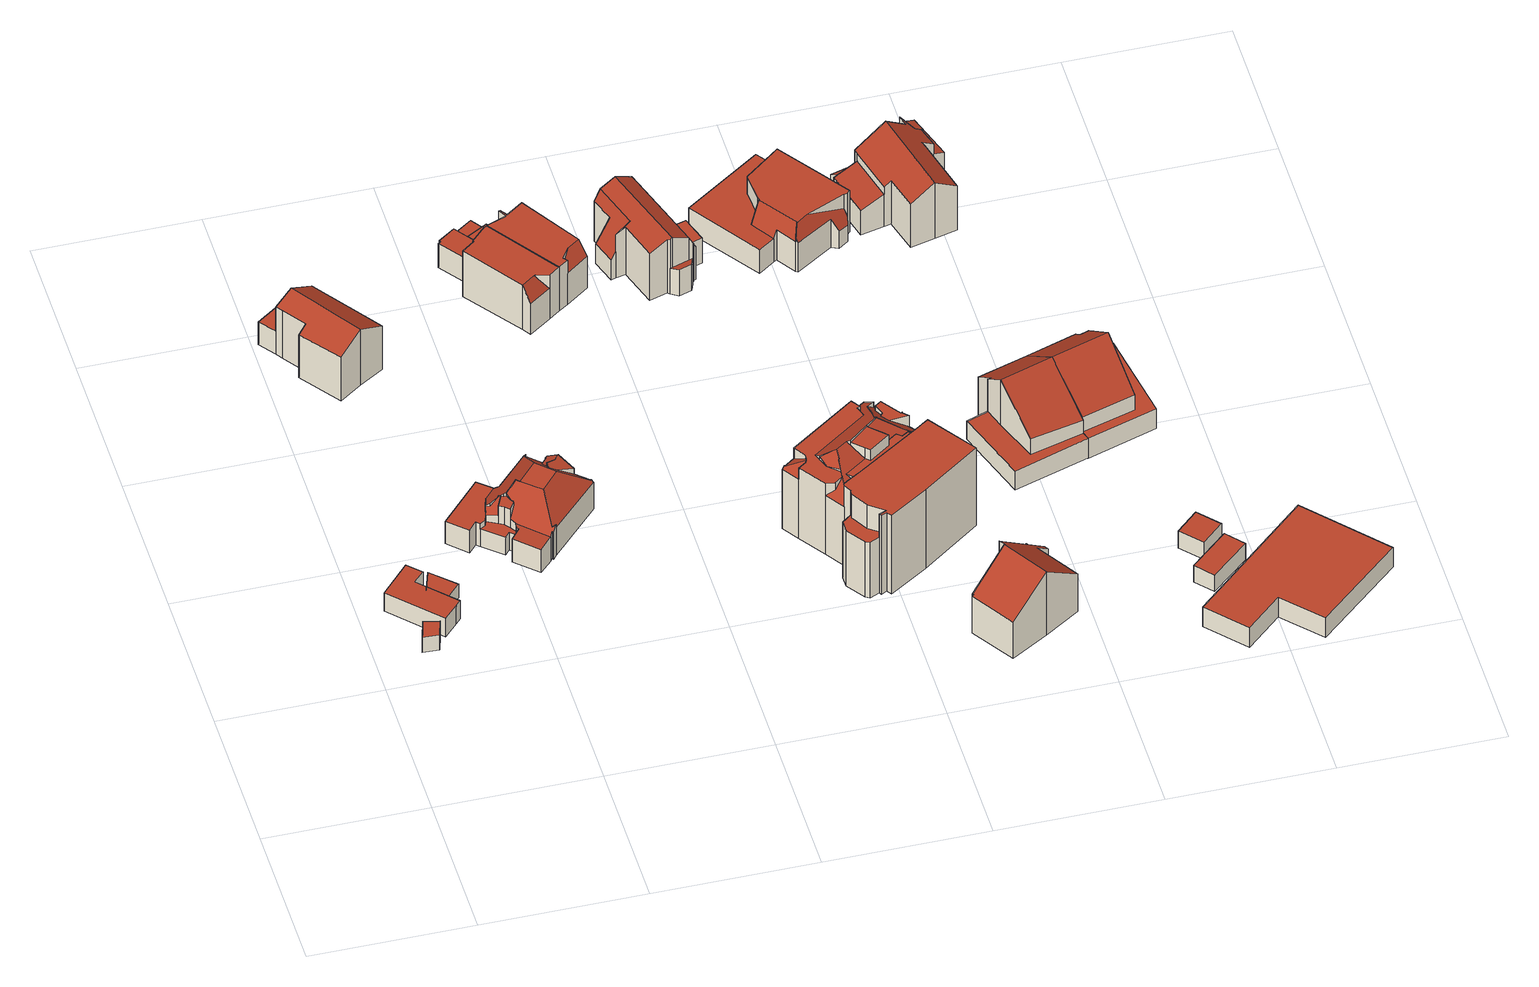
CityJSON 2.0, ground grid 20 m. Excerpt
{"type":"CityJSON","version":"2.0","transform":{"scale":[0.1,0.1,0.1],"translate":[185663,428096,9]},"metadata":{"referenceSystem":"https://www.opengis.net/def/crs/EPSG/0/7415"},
"CityObjects":{
"building1":{"type":"Building","attributes":{"oorspronkelijkbouwjaar":2020,"status":"Pand in gebruik","b3_dak_type":"horizontal","b3_h_maaiveld":10.13,"b3_h_dak_min":12.39,"b3_h_dak_50p":12.43,"b3_h_dak_max":12.49,"b3_volume_lod22":10.68,"b3_opp_grond":4.63,"b3_opp_dak_plat":4.63,"b3_opp_dak_schuin":0,"b3_opp_buitenmuur":20.09,"b3_kwaliteitsindicator":true},"children":["building1-1"]},
"building1-1":{"type":"BuildingPart","parents":["building1"],"geometry":[{"type":"Solid","lod":"2.2","boundaries":[[[[0,1,2,3]],[[4,1,0,5]],[[6,2,1,4]],[[5,0,3,7]],[[7,3,2,6]],[[7,6,4,5]]]],"semantics":{"surfaces":[{"type":"GroundSurface"},{"type":"WallSurface","on_footprint_edge":true},{"type":"RoofSurface","b3_azimut":230,"b3_h_dak_50p":12.44,"b3_h_dak_70p":12.45,"b3_h_dak_max":12.47,"b3_h_dak_min":12.42,"b3_hellingshoek":0.93}],"values":[[0,1,1,1,1,2]]}}]},
"building2":{"type":"Building","attributes":{"oorspronkelijkbouwjaar":1920,"status":"Pand in gebruik","b3_dak_type":"horizontal","b3_h_maaiveld":10.09,"b3_h_dak_min":12.81,"b3_h_dak_50p":12.9,"b3_h_dak_max":13.14,"b3_volume_lod22":88.63,"b3_opp_grond":31.19,"b3_opp_dak_plat":31.19,"b3_opp_dak_schuin":0,"b3_opp_buitenmuur":57.55,"b3_kwaliteitsindicator":true},"children":["building2-1"]},
"building2-1":{"type":"BuildingPart","parents":["building2"],"geometry":[{"type":"Solid","lod":"2.2","boundaries":[[[[8,9,10,11,12,13,14]],[[15,10,9,16]],[[17,8,14,18]],[[18,14,13,19]],[[19,13,12,20]],[[20,12,11,21]],[[21,11,10,15]],[[16,9,8,17]],[[16,17,18,19,20,21,15]]]],"semantics":{"surfaces":[{"type":"GroundSurface"},{"type":"WallSurface","on_footprint_edge":true},{"type":"RoofSurface","b3_azimut":232.86,"b3_h_dak_50p":12.94,"b3_h_dak_70p":12.94,"b3_h_dak_max":12.96,"b3_h_dak_min":12.92,"b3_hellingshoek":0.497}],"values":[[0,1,1,1,1,1,1,1,2]]}}]},
"building3":{"type":"Building","attributes":{"oorspronkelijkbouwjaar":2012,"status":"Pand in gebruik","b3_dak_type":"horizontal","b3_h_maaiveld":10.43,"b3_h_dak_min":12.46,"b3_h_dak_50p":12.54,"b3_h_dak_max":12.69,"b3_volume_lod22":22.95,"b3_opp_grond":10.78,"b3_opp_dak_plat":10.79,"b3_opp_dak_schuin":0,"b3_opp_buitenmuur":28.71,"b3_kwaliteitsindicator":true},"children":["building3-1"]},
"building3-1":{"type":"BuildingPart","parents":["building3"],"geometry":[{"type":"Solid","lod":"2.2","boundaries":[[[[22,23,24,25]],[[26,24,23,27]],[[28,25,24,26]],[[29,22,25,28]],[[27,23,22,29]],[[27,29,28,26]]]],"semantics":{"surfaces":[{"type":"GroundSurface"},{"type":"WallSurface","on_footprint_edge":true},{"type":"RoofSurface","b3_azimut":125.48,"b3_h_dak_50p":12.56,"b3_h_dak_70p":12.59,"b3_h_dak_max":12.64,"b3_h_dak_min":12.48,"b3_hellingshoek":2.38}],"values":[[0,1,1,1,1,2]]}}]},
"building4":{"type":"Building","attributes":{"oorspronkelijkbouwjaar":1961,"status":"Pand in gebruik","b3_dak_type":"slanted","b3_bouwlagen":3,"b3_h_maaiveld":10.29,"b3_h_dak_min":13.8,"b3_h_dak_50p":17.8,"b3_h_dak_max":18.91,"b3_h_nok":18.88,"b3_volume_lod22":568.07,"b3_opp_grond":82.4,"b3_opp_dak_plat":15.98,"b3_opp_dak_schuin":73.8,"b3_opp_buitenmuur":266.93,"b3_kwaliteitsindicator":true},"children":["building4-1"]},
"building4-1":{"type":"BuildingPart","parents":["building4"],"geometry":[{"type":"Solid","lod":"2.2","boundaries":[[[[30,31,32,33,34,35,36,37,38,39]],[[40,39,38,41]],[[41,38,37,42]],[[43,30,39,40]],[[44,32,31,45]],[[46,33,32,44]],[[47,42,37,36,48]],[[49,35,34,50]],[[48,36,35,49]],[[50,34,33,46]],[[51,52,42,47]],[[53,43,52,51]],[[45,31,30,43,53]],[[52,43,40,41,42]],[[51,44,45,53]],[[44,51,47,48,49,50,46]]]],"semantics":{"surfaces":[{"type":"GroundSurface"},{"type":"WallSurface","on_footprint_edge":true},{"type":"WallSurface","on_footprint_edge":false},{"type":"RoofSurface","b3_azimut":339.81,"b3_h_dak_50p":13.84,"b3_h_dak_70p":13.84,"b3_h_dak_max":18.45,"b3_h_dak_min":13.81,"b3_hellingshoek":0.631},{"type":"RoofSurface","b3_azimut":55.49,"b3_h_dak_50p":17.89,"b3_h_dak_70p":18.29,"b3_h_dak_max":19.06,"b3_h_dak_min":16.84,"b3_hellingshoek":28.24},{"type":"RoofSurface","b3_azimut":235.42,"b3_h_dak_50p":18.11,"b3_h_dak_70p":18.48,"b3_h_dak_max":19.06,"b3_h_dak_min":16.92,"b3_hellingshoek":28.98}],"values":[[0,1,1,1,1,1,1,1,1,1,2,2,1,3,4,5]]}}]},
"building5":{"type":"Building","attributes":{"oorspronkelijkbouwjaar":1920,"status":"Pand in gebruik","b3_dak_type":"slanted","b3_bouwlagen":2,"b3_h_maaiveld":10.43,"b3_h_dak_min":13.07,"b3_h_dak_50p":15.2,"b3_h_dak_max":17.38,"b3_h_nok":16.75,"b3_volume_lod22":610.24,"b3_opp_grond":125.68,"b3_opp_dak_plat":37.85,"b3_opp_dak_schuin":124.06,"b3_opp_buitenmuur":219.31,"b3_kwaliteitsindicator":true},"children":["building5-1"]},
"building5-1":{"type":"BuildingPart","parents":["building5"],"geometry":[{"type":"Solid","lod":"2.2","boundaries":[[[[54,55,56,57,58,59,60,61,62,63,64,65,66,67,68,69,70,71,72,73,74,75,76,77]],[[78,72,71,79]],[[79,71,70,80]],[[80,70,69,81,82]],[[81,69,68,83]],[[82,81,84,85]],[[86,64,63,87]],[[83,68,67,88]],[[89,65,64,86]],[[90,91,92]],[[91,57,56,93]],[[94,95,96,97]],[[98,99,100,101]],[[102,103,104,105]],[[106,93,56,55,107]],[[108,109,110]],[[111,60,59,112,113]],[[113,112,114]],[[112,59,58,115]],[[116,117,118]],[[119,120,121]],[[117,116,121]],[[122,123,66,65,89]],[[124,125,126]],[[105,104,125,124]],[[109,108,127]],[[87,63,62,128]],[[128,62,61,129]],[[129,61,60,111]],[[85,84,130,131]],[[132,131,130,133,134]],[[99,135,134,136]],[[137,73,72,78]],[[136,134,133,138,139]],[[140,141,142]],[[143,144,142]],[[135,99,98,145]],[[141,140,145]],[[139,138,146,147,148]],[[148,147,95,94]],[[93,106,149]],[[115,58,57,91,90]],[[150,151,77,76,152]],[[103,54,77,151]],[[107,55,54,103,102]],[[151,150,153]],[[154,144,143]],[[154,155,131,132]],[[155,154,156]],[[147,146,157,158]],[[88,67,66,123]],[[158,157,123,122]],[[97,96,159]],[[120,160,159]],[[101,100,160,120,119]],[[161,74,73,137]],[[162,75,74,161]],[[152,76,75,162]],[[149,106,107,110,109,127]],[[115,90,92,163,164,114,112]],[[107,102,105,124,126,108,110]],[[151,153,165,163,92,91,93,149,127,108,126,125,104,103]],[[154,132,134,135,145,140,142,144]],[[118,164,163,165]],[[123,157,146,138,133,130,84,81,83,88]],[[158,128,129,111,113,114,164,118,117,121,120,159,96,95,147]],[[160,100,99,136,139,148,94,97,159]],[[128,158,122,89,86,87]],[[161,137,78,79,80,82,85,131,155,156]],[[152,162,161,156,154,143,142,141,145,98,101,119,121,116,118,165,153,150]]]],"semantics":{"surfaces":[{"type":"GroundSurface"},{"type":"WallSurface","on_footprint_edge":true},{"type":"WallSurface","on_footprint_edge":false},{"type":"RoofSurface","b3_azimut":138.38,"b3_h_dak_50p":16.38,"b3_h_dak_70p":16.57,"b3_h_dak_max":16.96,"b3_h_dak_min":15.76,"b3_hellingshoek":30.5},{"type":"RoofSurface","b3_azimut":133.26,"b3_h_dak_50p":15.68,"b3_h_dak_70p":16.28,"b3_h_dak_max":17.59,"b3_h_dak_min":14.56,"b3_hellingshoek":42.39},{"type":"RoofSurface","b3_azimut":305.8,"b3_h_dak_50p":16.13,"b3_h_dak_70p":16.27,"b3_h_dak_max":16.96,"b3_h_dak_min":15.76,"b3_hellingshoek":31.89},{"type":"RoofSurface","b3_azimut":42.88,"b3_h_dak_50p":15.84,"b3_h_dak_70p":16.26,"b3_h_dak_max":17.34,"b3_h_dak_min":14.31,"b3_hellingshoek":41.9},{"type":"RoofSurface","b3_azimut":220.83,"b3_h_dak_50p":14.89,"b3_h_dak_70p":15.19,"b3_h_dak_max":15.81,"b3_h_dak_min":14.51,"b3_hellingshoek":41.6},{"type":"RoofSurface","b3_azimut":219.42,"b3_h_dak_50p":17.31,"b3_h_dak_70p":17.32,"b3_h_dak_max":17.59,"b3_h_dak_min":17.27,"b3_hellingshoek":1.34},{"type":"RoofSurface","b3_azimut":217.39,"b3_h_dak_50p":13.09,"b3_h_dak_70p":13.1,"b3_h_dak_max":15.86,"b3_h_dak_min":13.06,"b3_hellingshoek":1.56},{"type":"RoofSurface","b3_azimut":222.81,"b3_h_dak_50p":15.93,"b3_h_dak_70p":16.55,"b3_h_dak_max":17.56,"b3_h_dak_min":14.33,"b3_hellingshoek":41.37},{"type":"RoofSurface","b3_azimut":25.72,"b3_h_dak_50p":15.79,"b3_h_dak_70p":15.82,"b3_h_dak_max":16.07,"b3_h_dak_min":15.74,"b3_hellingshoek":3.38},{"type":"RoofSurface","b3_azimut":216.76,"b3_h_dak_50p":14.12,"b3_h_dak_70p":14.16,"b3_h_dak_max":14.45,"b3_h_dak_min":13.97,"b3_hellingshoek":6.16},{"type":"RoofSurface","b3_azimut":320.65,"b3_h_dak_50p":13.84,"b3_h_dak_70p":13.86,"b3_h_dak_max":14.39,"b3_h_dak_min":13.79,"b3_hellingshoek":1.57},{"type":"RoofSurface","b3_azimut":312.56,"b3_h_dak_50p":15.34,"b3_h_dak_70p":15.89,"b3_h_dak_max":17.33,"b3_h_dak_min":13.86,"b3_hellingshoek":42.25}],"values":[[0,1,1,1,1,2,1,1,1,2,1,2,2,2,1,2,1,2,1,2,2,2,1,2,2,2,1,1,1,2,2,2,1,2,2,2,2,2,2,2,2,1,1,1,1,2,2,2,2,2,1,2,2,2,2,1,1,1,3,4,5,6,7,8,9,10,11,12,13,14]]}}]},
"building6":{"type":"Building","attributes":{"oorspronkelijkbouwjaar":1907,"status":"Pand in gebruik","b3_dak_type":"slanted","b3_bouwlagen":2,"b3_h_maaiveld":10.43,"b3_h_dak_min":14.07,"b3_h_dak_50p":17.25,"b3_h_dak_max":17.43,"b3_volume_lod22":392.88,"b3_opp_grond":64.69,"b3_opp_dak_plat":61.17,"b3_opp_dak_schuin":6.7,"b3_opp_buitenmuur":151.02,"b3_kwaliteitsindicator":true},"children":["building6-1"]},
"building6-1":{"type":"BuildingPart","parents":["building6"],"geometry":[{"type":"Solid","lod":"2.2","boundaries":[[[[166,167,168,169,170,171,172,173,174,175,176,177,178]],[[179,169,168,180]],[[181,177,176,182]],[[183,181,184,185]],[[186,171,170,187]],[[187,170,169,179]],[[188,175,174,189]],[[182,176,175,188]],[[190,191,172,171,186]],[[180,168,167,192]],[[193,194,192,195]],[[194,193,196]],[[189,174,173,197]],[[197,173,172,191]],[[198,166,178,199]],[[199,178,177,181,183]],[[195,192,167,166,198]],[[185,184,191,190]],[[194,196,179,180,192]],[[191,184,181,182,188,189,197]],[[185,190,186,187,179,196,193,195,198,199,183]]]],"semantics":{"surfaces":[{"type":"GroundSurface"},{"type":"WallSurface","on_footprint_edge":true},{"type":"WallSurface","on_footprint_edge":false},{"type":"RoofSurface","b3_azimut":144.7,"b3_h_dak_50p":16.43,"b3_h_dak_70p":16.7,"b3_h_dak_max":17.55,"b3_h_dak_min":15.31,"b3_hellingshoek":58.18},{"type":"RoofSurface","b3_azimut":119.82,"b3_h_dak_50p":14.13,"b3_h_dak_70p":14.14,"b3_h_dak_max":17.42,"b3_h_dak_min":14.11,"b3_hellingshoek":0.522},{"type":"RoofSurface","b3_azimut":153.97,"b3_h_dak_50p":17.29,"b3_h_dak_70p":17.34,"b3_h_dak_max":17.55,"b3_h_dak_min":17.15,"b3_hellingshoek":1.47}],"values":[[0,1,1,2,1,1,1,1,1,1,2,2,1,1,1,1,1,2,3,4,5]]}}]},
"building7":{"type":"Building","attributes":{"oorspronkelijkbouwjaar":1908,"status":"Pand in gebruik","b3_dak_type":"slanted","b3_bouwlagen":2,"b3_h_maaiveld":10.42,"b3_h_dak_min":13.28,"b3_h_dak_50p":17.28,"b3_h_dak_max":17.44,"b3_volume_lod22":403.65,"b3_opp_grond":66.75,"b3_opp_dak_plat":62.89,"b3_opp_dak_schuin":7.19,"b3_opp_buitenmuur":159.27,"b3_kwaliteitsindicator":true},"children":["building7-1"]},
"building7-1":{"type":"BuildingPart","parents":["building7"],"geometry":[{"type":"Solid","lod":"2.2","boundaries":[[[[200,166,201,202,176,203,204,205,206,207,208,209]],[[210,207,206,211]],[[211,206,205,212,213]],[[214,215,202,201,216]],[[217,176,202,215]],[[218,219,215,214]],[[219,204,203,220]],[[221,209,208,222]],[[220,203,176,217]],[[222,208,207,210]],[[223,216,201,166,198]],[[212,205,204,219,218]],[[224,225,226]],[[227,228,225,224]],[[228,200,209,221]],[[198,166,200,228,227]],[[229,230,216,223]],[[231,232,230,229]],[[213,212,232,231]],[[220,217,215,219]],[[228,221,222,226,225]],[[232,212,218,214,216,230]],[[213,231,229,223,198,227,224,226,222,210,211]]]],"semantics":{"surfaces":[{"type":"GroundSurface"},{"type":"WallSurface","on_footprint_edge":true},{"type":"WallSurface","on_footprint_edge":false},{"type":"RoofSurface","b3_azimut":84.84,"b3_h_dak_50p":13.3,"b3_h_dak_70p":13.31,"b3_h_dak_max":14.09,"b3_h_dak_min":13.28,"b3_hellingshoek":0.755},{"type":"RoofSurface","b3_azimut":145.58,"b3_h_dak_50p":16.49,"b3_h_dak_70p":16.73,"b3_h_dak_max":17.62,"b3_h_dak_min":15.35,"b3_hellingshoek":58.43},{"type":"RoofSurface","b3_azimut":295.31,"b3_h_dak_50p":14.11,"b3_h_dak_70p":14.11,"b3_h_dak_max":17.44,"b3_h_dak_min":14.08,"b3_hellingshoek":0.842},{"type":"RoofSurface","b3_azimut":159.36,"b3_h_dak_50p":17.31,"b3_h_dak_70p":17.36,"b3_h_dak_max":17.62,"b3_h_dak_min":17.18,"b3_hellingshoek":1.35}],"values":[[0,1,1,1,1,2,1,1,1,1,1,1,2,2,1,1,2,2,2,3,4,5,6]]}}]},
"building8":{"type":"Building","attributes":{"oorspronkelijkbouwjaar":2004,"status":"Pand in gebruik","b3_dak_type":"slanted","b3_bouwlagen":3,"b3_h_maaiveld":10.64,"b3_h_dak_min":19.66,"b3_h_dak_50p":22.65,"b3_h_dak_max":23.12,"b3_h_nok":23.02,"b3_volume_lod22":2841.52,"b3_opp_grond":249.65,"b3_opp_dak_plat":180.75,"b3_opp_dak_schuin":81.02,"b3_opp_buitenmuur":786.98,"b3_kwaliteitsindicator":true},"children":["building8-1"]},
"building8-1":{"type":"BuildingPart","parents":["building8"],"geometry":[{"type":"Solid","lod":"2.2","boundaries":[[[[233,234,235,236,237,238,239,240,241,242,243,244,245,246,247,248,249,250,251,252,253,254,255,256,257,258,259,260,261]],[[262,245,244,263]],[[264,265,255,254,266]],[[267,234,233,268]],[[269,246,245,262]],[[270,271,253,252,272,273]],[[274,247,246,269]],[[275,276,263,277]],[[278,241,240,279]],[[280,243,242,281]],[[277,263,244,243,280]],[[282,283,284]],[[285,286,259,258,287]],[[288,237,236,289]],[[290,238,237,288]],[[287,258,257,291]],[[289,236,235,292]],[[293,294,295,296]],[[297,249,248,298]],[[298,248,247,274]],[[266,254,253,271]],[[299,300,291,301]],[[302,256,255,265]],[[301,291,257,256,302,303]],[[294,293,304]],[[286,285,304]],[[305,306,307,308]],[[309,250,249,297,310]],[[310,297,311,312]],[[281,242,241,278]],[[273,272,313,314]],[[315,316,317,318]],[[272,252,251,317]],[[314,313,319]],[[320,321,322,323]],[[323,322,324,325]],[[326,327,328]],[[329,330,331,332]],[[333,334,321,320]],[[268,233,261,335]],[[335,261,260,336,337]],[[338,339,340,341]],[[339,342,334,333]],[[343,344,324]],[[279,240,239,345]],[[346,347,343]],[[332,331,347,346]],[[283,282,348,349]],[[350,351,348]],[[349,348,351,319]],[[352,353,354]],[[308,307,355]],[[318,317,251,250,309]],[[356,357,316,315]],[[358,354,353,357,356]],[[359,360,361,330,329,362]],[[363,364,361,360]],[[345,239,238,290,365]],[[365,290,360,359]],[[366,367,271,270]],[[368,369,370,371]],[[342,339,338,372]],[[325,324,344,373,340]],[[374,375,376]],[[375,374,300,299]],[[292,377,378]],[[337,336,306,305]],[[336,260,259,286]],[[377,292,235,234,267]],[[265,264,379]],[[312,311,380,381]],[[381,380,276,275]],[[371,370,367,366]],[[382,383,384]],[[383,385,350]],[[303,302,369,368]],[[385,383,382,386]],[[296,295,387]],[[341,340,373,326,388]],[[388,326,327,326]],[[327,326,389]],[[364,363,389]],[[362,329,354,358]],[[316,357,319,313,272,317]],[[362,358,356,315,318,309,310,312,381,275,277,280,281,278,279,345,365,359]],[[325,340,339,333,320,323]],[[367,370,379,264,266,271]],[[377,267,268,335,337,305,308,355,378]],[[276,380,311,297,298,274,269,262,263]],[[369,302,265,379,370]],[[390,384,383,350,348,282,284]],[[385,386,376,375,299,301,303,368,371,366,270,273,314,319,351,350]],[[390,284,283,349,319,357,353,352,391,334,342,372]],[[389,363,360,290,288,289,292,378,355,307,306,336,286,304,293,296,387,328,327]],[[388,326,328,387,295,294,304,285,287,291,300,374,376,386,382,384,390,372,338,341]],[[364,389,326,373,344,343,347,331,330,361]],[[354,329,332,346,343,324,322,321,334,391,352]]]],"semantics":{"surfaces":[{"type":"GroundSurface"},{"type":"WallSurface","on_footprint_edge":true},{"type":"WallSurface","on_footprint_edge":false},{"type":"RoofSurface","b3_azimut":234.67,"b3_h_dak_50p":20.32,"b3_h_dak_70p":20.69,"b3_h_dak_max":22.86,"b3_h_dak_min":19.57,"b3_hellingshoek":42.42},{"type":"RoofSurface","b3_azimut":124.62,"b3_h_dak_50p":22.75,"b3_h_dak_70p":22.78,"b3_h_dak_max":22.86,"b3_h_dak_min":22.64,"b3_hellingshoek":1.06},{"type":"RoofSurface","b3_azimut":69.64,"b3_h_dak_50p":23.1,"b3_h_dak_70p":23.11,"b3_h_dak_max":23.22,"b3_h_dak_min":23.08,"b3_hellingshoek":0.56},{"type":"RoofSurface","b3_azimut":234.67,"b3_h_dak_50p":20.24,"b3_h_dak_70p":20.51,"b3_h_dak_max":21.5,"b3_h_dak_min":19.71,"b3_hellingshoek":42.42},{"type":"RoofSurface","b3_azimut":133.97,"b3_h_dak_50p":21.49,"b3_h_dak_70p":21.49,"b3_h_dak_max":21.5,"b3_h_dak_min":21.49,"b3_hellingshoek":0.117},{"type":"RoofSurface","b3_azimut":277.46,"b3_h_dak_50p":19.14,"b3_h_dak_70p":19.17,"b3_h_dak_max":22.84,"b3_h_dak_min":19.08,"b3_hellingshoek":1.78},{"type":"RoofSurface","b3_azimut":324.03,"b3_h_dak_50p":20.45,"b3_h_dak_70p":20.89,"b3_h_dak_max":21.51,"b3_h_dak_min":19.75,"b3_hellingshoek":32.39},{"type":"RoofSurface","b3_azimut":234.64,"b3_h_dak_50p":22.26,"b3_h_dak_70p":22.4,"b3_h_dak_max":22.85,"b3_h_dak_min":21.66,"b3_hellingshoek":40.48},{"type":"RoofSurface","b3_azimut":133.72,"b3_h_dak_50p":21.5,"b3_h_dak_70p":21.5,"b3_h_dak_max":21.76,"b3_h_dak_min":21.49,"b3_hellingshoek":0.117},{"type":"RoofSurface","b3_azimut":144.92,"b3_h_dak_50p":22.11,"b3_h_dak_70p":22.57,"b3_h_dak_max":23.21,"b3_h_dak_min":20.54,"b3_hellingshoek":33.07},{"type":"RoofSurface","b3_azimut":54.56,"b3_h_dak_50p":21,"b3_h_dak_70p":21.49,"b3_h_dak_max":22.77,"b3_h_dak_min":19.32,"b3_hellingshoek":39.44},{"type":"RoofSurface","b3_azimut":325.2,"b3_h_dak_50p":21.87,"b3_h_dak_70p":22.33,"b3_h_dak_max":23.22,"b3_h_dak_min":19.66,"b3_hellingshoek":33.28},{"type":"RoofSurface","b3_azimut":144.92,"b3_h_dak_50p":21.95,"b3_h_dak_70p":22.48,"b3_h_dak_max":23.12,"b3_h_dak_min":20.37,"b3_hellingshoek":33.07},{"type":"RoofSurface","b3_azimut":133.71,"b3_h_dak_50p":21.49,"b3_h_dak_70p":21.49,"b3_h_dak_max":23.11,"b3_h_dak_min":21.48,"b3_hellingshoek":0.117}],"values":[[0,1,1,1,1,1,1,2,1,1,1,2,1,1,1,1,1,2,1,1,1,2,1,1,2,2,2,1,2,1,2,2,1,2,2,2,2,2,2,1,1,2,2,2,1,2,2,2,2,2,2,2,1,2,2,2,2,1,2,2,2,2,2,2,2,2,2,1,1,2,2,2,2,2,2,2,2,2,2,2,2,2,2,3,4,5,6,7,8,9,10,11,12,13,14,15,16]]}}]},
"building9":{"type":"Building","attributes":{"oorspronkelijkbouwjaar":1908,"status":"Pand in gebruik","b3_dak_type":"slanted","b3_bouwlagen":2,"b3_h_maaiveld":10.6,"b3_h_dak_min":14.36,"b3_h_dak_50p":18.16,"b3_h_dak_max":19.08,"b3_h_nok":19.07,"b3_volume_lod22":612.32,"b3_opp_grond":88.28,"b3_opp_dak_plat":5.27,"b3_opp_dak_schuin":123.12,"b3_opp_buitenmuur":260,"b3_kwaliteitsindicator":true},"children":["building9-1"]},
"building9-1":{"type":"BuildingPart","parents":["building9"],"geometry":[{"type":"Solid","lod":"2.2","boundaries":[[[[392,393,394,395,396,397,398,399,400,401,402,403,404,405,406,407,408,409,410,411,412,413,414,415,416,417]],[[418,409,408,419]],[[419,408,407,420]],[[421,401,400,422]],[[423,402,401,421]],[[424,411,410,425]],[[426,404,403,427]],[[427,403,402,423]],[[428,406,405,429]],[[430,422,400,399,431]],[[431,399,398,432]],[[432,398,397,433]],[[420,407,406,428]],[[434,396,395,435]],[[433,397,396,434,436]],[[436,434,437,438]],[[435,395,394,439]],[[438,437,440,441]],[[442,416,415,443]],[[444,417,416,442]],[[425,410,409,418]],[[445,412,411,424]],[[429,405,404,426]],[[439,394,393,446]],[[441,440,446,447]],[[448,413,412,445]],[[449,448,450]],[[451,414,413,448,449]],[[443,415,414,451]],[[452,392,417,444]],[[447,446,393,392,452]],[[422,430,453]],[[441,420,428,438]],[[453,430,431,432,433,436,438,428,429]],[[446,440,437,434,435,439]],[[450,448,445,424,425]],[[447,452,444,442,443,451,449,450,425,418,419,420,441]],[[422,453,429,426,427,423,421]]]],"semantics":{"surfaces":[{"type":"GroundSurface"},{"type":"WallSurface","on_footprint_edge":true},{"type":"WallSurface","on_footprint_edge":false},{"type":"RoofSurface","b3_azimut":72.68,"b3_h_dak_50p":18.47,"b3_h_dak_70p":18.74,"b3_h_dak_max":19.21,"b3_h_dak_min":17.79,"b3_hellingshoek":26.9},{"type":"RoofSurface","b3_azimut":252.15,"b3_h_dak_50p":18.59,"b3_h_dak_70p":18.83,"b3_h_dak_max":19.21,"b3_h_dak_min":17.57,"b3_hellingshoek":25.15},{"type":"RoofSurface","b3_azimut":347.16,"b3_h_dak_50p":14.53,"b3_h_dak_70p":14.54,"b3_h_dak_max":18.65,"b3_h_dak_min":14.5,"b3_hellingshoek":3.3},{"type":"RoofSurface","b3_azimut":81.29,"b3_h_dak_50p":14.37,"b3_h_dak_70p":14.37,"b3_h_dak_max":15.01,"b3_h_dak_min":14.37,"b3_hellingshoek":0.115},{"type":"RoofSurface","b3_azimut":72.4,"b3_h_dak_50p":16.43,"b3_h_dak_70p":17.13,"b3_h_dak_max":18.22,"b3_h_dak_min":14.2,"b3_hellingshoek":61.97},{"type":"RoofSurface","b3_azimut":252.48,"b3_h_dak_50p":16.95,"b3_h_dak_70p":17.57,"b3_h_dak_max":18.64,"b3_h_dak_min":13.58,"b3_hellingshoek":59.27}],"values":[[0,1,1,1,1,1,1,1,1,1,1,1,1,1,1,2,1,2,1,1,1,1,1,1,2,1,2,1,1,1,1,2,3,4,5,6,7,8]]}}]},
"building10":{"type":"Building","attributes":{"oorspronkelijkbouwjaar":2004,"status":"Pand in gebruik","b3_dak_type":"slanted","b3_bouwlagen":3,"b3_h_maaiveld":10.58,"b3_h_dak_min":13.47,"b3_h_dak_50p":17.93,"b3_h_dak_max":20.3,"b3_h_nok":20.34,"b3_volume_lod22":624.09,"b3_opp_grond":91.84,"b3_opp_dak_plat":19.47,"b3_opp_dak_schuin":91.8,"b3_opp_buitenmuur":202.53,"b3_kwaliteitsindicator":true},"children":["building10-1"]},
"building10-1":{"type":"BuildingPart","parents":["building10"],"geometry":[{"type":"Solid","lod":"2.2","boundaries":[[[[454,455,456,457,458,459,460,461,462,463,464,465,466,467,468]],[[469,464,463,470]],[[471,468,467,472]],[[473,457,456,474]],[[475,461,460,476]],[[477,462,461,475]],[[478,459,458,479]],[[479,458,457,473]],[[472,467,466,480]],[[480,466,465,481]],[[482,454,468,471]],[[470,463,462,477]],[[476,460,459,478,483]],[[483,478,484,485]],[[481,465,464,469]],[[474,456,455,486]],[[487,486,455,454,482]],[[485,484,486,487]],[[481,469,470,477,472,480]],[[486,484,478,479,473,474]],[[485,487,482,471,472,477,475,476,483]]]],"semantics":{"surfaces":[{"type":"GroundSurface"},{"type":"WallSurface","on_footprint_edge":true},{"type":"WallSurface","on_footprint_edge":false},{"type":"RoofSurface","b3_azimut":237.93,"b3_h_dak_50p":18.42,"b3_h_dak_70p":19.26,"b3_h_dak_max":20.57,"b3_h_dak_min":16.18,"b3_hellingshoek":36.96},{"type":"RoofSurface","b3_azimut":177.1,"b3_h_dak_50p":13.5,"b3_h_dak_70p":13.5,"b3_h_dak_max":19.68,"b3_h_dak_min":13.49,"b3_hellingshoek":0.329},{"type":"RoofSurface","b3_azimut":58.2,"b3_h_dak_50p":18.21,"b3_h_dak_70p":19.08,"b3_h_dak_max":20.57,"b3_h_dak_min":14.88,"b3_hellingshoek":36.84}],"values":[[0,1,1,1,1,1,1,1,1,1,1,1,1,2,1,1,1,2,3,4,5]]}}]},
"building11":{"type":"Building","attributes":{"oorspronkelijkbouwjaar":1924,"status":"Pand in gebruik","b3_dak_type":"slanted","b3_bouwlagen":2,"b3_h_maaiveld":10.69,"b3_h_dak_min":14.3,"b3_h_dak_50p":16.88,"b3_h_dak_max":17.3,"b3_volume_lod22":777.84,"b3_opp_grond":152.27,"b3_opp_dak_plat":137.34,"b3_opp_dak_schuin":32.22,"b3_opp_buitenmuur":262.26,"b3_kwaliteitsindicator":true},"children":["building11-1"]},
"building11-1":{"type":"BuildingPart","parents":["building11"],"geometry":[{"type":"Solid","lod":"2.2","boundaries":[[[[488,489,490,491,492,493,494,495,496,497,498,499,500,501,502]],[[503,493,492,504]],[[505,506,494,493,503]],[[507,489,488,508]],[[509,490,489,507]],[[508,510,511]],[[512,513,514,515]],[[516,491,490,509]],[[517,499,498,518]],[[510,508,488,502,519]],[[519,502,501,520]],[[521,522,523,524]],[[522,500,499,517]],[[515,514,525]],[[518,498,497,526]],[[504,492,491,516]],[[527,528,513,512]],[[526,497,496,529]],[[520,501,500,522,521]],[[530,531,532]],[[531,530,506,505]],[[529,496,495,533]],[[524,523,528,527]],[[533,495,494,506]],[[524,527,512,515,532,511,510,519,520,521]],[[531,505,503,504,516,509,507,508,511,532]],[[528,523,522,517,518,526,529,525,514,513]],[[533,506,530,532,515,525,529]]]],"semantics":{"surfaces":[{"type":"GroundSurface"},{"type":"WallSurface","on_footprint_edge":true},{"type":"WallSurface","on_footprint_edge":false},{"type":"RoofSurface","b3_azimut":6.42,"b3_h_dak_50p":17.08,"b3_h_dak_70p":17.09,"b3_h_dak_max":17.73,"b3_h_dak_min":17.05,"b3_hellingshoek":0.283},{"type":"RoofSurface","b3_azimut":145.32,"b3_h_dak_50p":15.98,"b3_h_dak_70p":16.54,"b3_h_dak_max":17.67,"b3_h_dak_min":13.67,"b3_hellingshoek":63.19},{"type":"RoofSurface","b3_azimut":129.84,"b3_h_dak_50p":14.42,"b3_h_dak_70p":14.43,"b3_h_dak_max":17.47,"b3_h_dak_min":14.33,"b3_hellingshoek":0.707},{"type":"RoofSurface","b3_azimut":234.76,"b3_h_dak_50p":16.29,"b3_h_dak_70p":16.93,"b3_h_dak_max":17.73,"b3_h_dak_min":14.44,"b3_hellingshoek":61.94}],"values":[[0,1,1,1,1,2,2,1,1,1,1,2,1,2,1,1,2,1,1,2,2,1,2,1,3,4,5,6]]}}]},
"building12":{"type":"Building","attributes":{"oorspronkelijkbouwjaar":2004,"status":"Pand in gebruik","b3_dak_type":"slanted","b3_bouwlagen":3,"b3_h_maaiveld":10.79,"b3_h_dak_min":13.63,"b3_h_dak_50p":17.55,"b3_h_dak_max":20.54,"b3_h_nok":20.56,"b3_volume_lod22":702.92,"b3_opp_grond":115.2,"b3_opp_dak_plat":53.45,"b3_opp_dak_schuin":98.33,"b3_opp_buitenmuur":183.34,"b3_kwaliteitsindicator":true},"children":["building12-1"]},
"building12-1":{"type":"BuildingPart","parents":["building12"],"geometry":[{"type":"Solid","lod":"2.2","boundaries":[[[[534,535,536,537,538,539,540,541,542]],[[543,544,545,546]],[[547,535,534,548]],[[548,534,542,549]],[[550,540,539,551]],[[549,542,541,552,553]],[[554,538,537,555]],[[546,545,555,556]],[[551,539,538,554]],[[552,541,540,550]],[[556,555,537,536,557]],[[557,536,535,547]],[[553,552,544,543]],[[556,557,543,546]],[[553,543,557,547,548,549]],[[544,552,550,551,554,555,545]]]],"semantics":{"surfaces":[{"type":"GroundSurface"},{"type":"WallSurface","on_footprint_edge":false},{"type":"WallSurface","on_footprint_edge":true},{"type":"RoofSurface","b3_azimut":160.99,"b3_h_dak_50p":18.33,"b3_h_dak_70p":19.28,"b3_h_dak_max":20.76,"b3_h_dak_min":15.84,"b3_hellingshoek":37.62},{"type":"RoofSurface","b3_azimut":342.41,"b3_h_dak_50p":18.51,"b3_h_dak_70p":19.26,"b3_h_dak_max":20.76,"b3_h_dak_min":16.34,"b3_hellingshoek":37.13},{"type":"RoofSurface","b3_azimut":307.81,"b3_h_dak_50p":13.69,"b3_h_dak_70p":13.71,"b3_h_dak_max":20.25,"b3_h_dak_min":13.64,"b3_hellingshoek":0.482}],"values":[[0,1,2,2,2,2,2,1,2,2,2,2,1,3,4,5]]}}]},
"building13":{"type":"Building","attributes":{"oorspronkelijkbouwjaar":2024,"status":"Pand in gebruik","b3_dak_type":"slanted","b3_h_maaiveld":10.66,"b3_h_dak_min":13.2,"b3_h_dak_50p":13.25,"b3_h_dak_max":13.34,"b3_volume_lod22":46.35,"b3_opp_grond":17.9,"b3_opp_dak_plat":17.9,"b3_opp_dak_schuin":0,"b3_opp_buitenmuur":47.44,"b3_kwaliteitsindicator":true},"children":["building13-1"]},
"building13-1":{"type":"BuildingPart","parents":["building13"],"geometry":[{"type":"Solid","lod":"2.2","boundaries":[[[[558,559,560,561]],[[562,559,558,563]],[[564,560,559,562]],[[563,558,561,565]],[[565,561,560,564]],[[565,564,562,563]]]],"semantics":{"surfaces":[{"type":"GroundSurface"},{"type":"WallSurface","on_footprint_edge":true},{"type":"RoofSurface","b3_azimut":147.25,"b3_h_dak_50p":13.25,"b3_h_dak_70p":13.26,"b3_h_dak_max":13.27,"b3_h_dak_min":13.24,"b3_hellingshoek":0.33}],"values":[[0,1,1,1,1,2]]}}]},
"building14":{"type":"Building","attributes":{"oorspronkelijkbouwjaar":2007,"status":"Pand in gebruik","b3_dak_type":"slanted","b3_h_maaiveld":10.68,"b3_h_dak_min":13.24,"b3_h_dak_50p":13.3,"b3_h_dak_max":13.46,"b3_volume_lod22":33.76,"b3_opp_grond":12.89,"b3_opp_dak_plat":12.89,"b3_opp_dak_schuin":0,"b3_opp_buitenmuur":37.63,"b3_kwaliteitsindicator":true},"children":["building14-1"]},
"building14-1":{"type":"BuildingPart","parents":["building14"],"geometry":[{"type":"Solid","lod":"2.2","boundaries":[[[[566,567,568,569]],[[570,567,566,571]],[[571,566,569,572]],[[573,568,567,570]],[[572,569,568,573]],[[572,573,570,571]]]],"semantics":{"surfaces":[{"type":"GroundSurface"},{"type":"WallSurface","on_footprint_edge":true},{"type":"RoofSurface","b3_azimut":287.95,"b3_h_dak_50p":13.3,"b3_h_dak_70p":13.31,"b3_h_dak_max":13.34,"b3_h_dak_min":13.27,"b3_hellingshoek":0.788}],"values":[[0,1,1,1,1,2]]}}]},
"building15":{"type":"Building","attributes":{"oorspronkelijkbouwjaar":1956,"status":"Pand in gebruik","b3_dak_type":"slanted","b3_bouwlagen":3,"b3_h_maaiveld":9.88,"b3_h_dak_min":13.59,"b3_h_dak_50p":16.98,"b3_h_dak_max":18.45,"b3_h_nok":18.47,"b3_volume_lod22":748.47,"b3_opp_grond":118.63,"b3_opp_dak_plat":3.94,"b3_opp_dak_schuin":131.28,"b3_opp_buitenmuur":321.53,"b3_kwaliteitsindicator":true},"children":["building15-1"]},
"building15-1":{"type":"BuildingPart","parents":["building15"],"geometry":[{"type":"Solid","lod":"2.2","boundaries":[[[[574,575,576,577,578,579,580,581,582,583,584,585,586,587,588,589,590,591,592,593,594,595]],[[596,592,591,597]],[[598,589,588,599]],[[599,588,587,600]],[[600,587,586,601]],[[602,583,582,603]],[[603,582,581,604]],[[605,606,607,608]],[[608,607,584,583,602]],[[609,610,593,592,611]],[[612,613,610,609]],[[614,579,578,615]],[[616,580,579,614]],[[604,581,580,616]],[[617,577,576,618]],[[619,617,620,621]],[[621,620,613,612]],[[611,592,596]],[[622,623,624,625]],[[606,626,600]],[[627,628,626,606,605]],[[601,586,585,629]],[[597,591,590,628,627]],[[628,590,589,598]],[[629,585,584,607]],[[615,578,577,617,619]],[[630,595,594,631]],[[632,631,594,593,610]],[[633,574,595,630]],[[625,624,631,632]],[[618,576,575,623,622]],[[623,575,574,633]],[[628,598,599,600,626]],[[629,607,606,600,601]],[[604,597,627,605,608,602,603]],[[625,632,610,613,620]],[[618,622,625,620,617]],[[623,633,630,631,624]],[[597,604,616,614,615,619,621,612,609,611,596]]]],"semantics":{"surfaces":[{"type":"GroundSurface"},{"type":"WallSurface","on_footprint_edge":true},{"type":"WallSurface","on_footprint_edge":false},{"type":"RoofSurface","b3_azimut":338.42,"b3_h_dak_50p":13.68,"b3_h_dak_70p":13.73,"b3_h_dak_max":16.07,"b3_h_dak_min":13.59,"b3_hellingshoek":14.51},{"type":"RoofSurface","b3_azimut":255.83,"b3_h_dak_50p":14.29,"b3_h_dak_70p":14.52,"b3_h_dak_max":16.09,"b3_h_dak_min":13.6,"b3_hellingshoek":20.63},{"type":"RoofSurface","b3_azimut":256.38,"b3_h_dak_50p":17.36,"b3_h_dak_70p":17.85,"b3_h_dak_max":18.65,"b3_h_dak_min":15.84,"b3_hellingshoek":31.95},{"type":"RoofSurface","b3_azimut":251.58,"b3_h_dak_50p":13.94,"b3_h_dak_70p":14.13,"b3_h_dak_max":16.77,"b3_h_dak_min":13.4,"b3_hellingshoek":22.96},{"type":"RoofSurface","b3_azimut":73,"b3_h_dak_50p":13.81,"b3_h_dak_70p":13.94,"b3_h_dak_max":15.85,"b3_h_dak_min":13.47,"b3_hellingshoek":19.6},{"type":"RoofSurface","b3_azimut":10.58,"b3_h_dak_50p":12.28,"b3_h_dak_70p":12.29,"b3_h_dak_max":13.98,"b3_h_dak_min":12.24,"b3_hellingshoek":2.39},{"type":"RoofSurface","b3_azimut":76.2,"b3_h_dak_50p":17.42,"b3_h_dak_70p":17.88,"b3_h_dak_max":18.65,"b3_h_dak_min":15.62,"b3_hellingshoek":32.1}],"values":[[0,1,1,1,1,1,1,2,1,1,2,1,1,1,1,2,2,1,2,2,2,1,1,1,1,1,1,1,1,2,1,1,3,4,5,6,7,8,9]]}}]},
"building16":{"type":"Building","attributes":{"oorspronkelijkbouwjaar":2004,"status":"Pand in gebruik","b3_dak_type":"slanted","b3_bouwlagen":3,"b3_h_maaiveld":10.68,"b3_h_dak_min":13.65,"b3_h_dak_50p":17.41,"b3_h_dak_max":20.52,"b3_h_nok":20.6,"b3_volume_lod22":767.65,"b3_opp_grond":123.57,"b3_opp_dak_plat":60.56,"b3_opp_dak_schuin":101.64,"b3_opp_buitenmuur":193.49,"b3_kwaliteitsindicator":true},"children":["building16-1"]},
"building16-1":{"type":"BuildingPart","parents":["building16"],"geometry":[{"type":"Solid","lod":"2.2","boundaries":[[[[634,635,636,637,638,639,640,641,642]],[[643,635,634,547]],[[644,636,635,643]],[[547,634,642,557]],[[645,646,637,636,644]],[[647,641,640,554]],[[554,640,639,648]],[[648,639,638,649]],[[649,638,637,646]],[[650,651,646,645]],[[652,653,651,650]],[[557,642,641,647,654]],[[654,647,653,652]],[[650,645,644,643,547,557]],[[654,652,650,557]],[[653,647,554,648,649,646,651]]]],"semantics":{"surfaces":[{"type":"GroundSurface"},{"type":"WallSurface","on_footprint_edge":true},{"type":"WallSurface","on_footprint_edge":false},{"type":"RoofSurface","b3_azimut":341.95,"b3_h_dak_50p":18.47,"b3_h_dak_70p":19.21,"b3_h_dak_max":20.82,"b3_h_dak_min":16.34,"b3_hellingshoek":37.01},{"type":"RoofSurface","b3_azimut":162.61,"b3_h_dak_50p":18.43,"b3_h_dak_70p":19.38,"b3_h_dak_max":20.82,"b3_h_dak_min":16.09,"b3_hellingshoek":37.06},{"type":"RoofSurface","b3_azimut":95.72,"b3_h_dak_50p":13.72,"b3_h_dak_70p":13.73,"b3_h_dak_max":20.6,"b3_h_dak_min":13.67,"b3_hellingshoek":0.773}],"values":[[0,1,1,1,1,1,1,1,1,2,2,1,2,3,4,5]]}}]},
"building17":{"type":"Building","attributes":{"oorspronkelijkbouwjaar":1970,"status":"Pand in gebruik","b3_dak_type":"horizontal","b3_bouwlagen":1,"b3_h_maaiveld":10.42,"b3_h_dak_min":13.38,"b3_h_dak_50p":13.43,"b3_h_dak_max":13.51,"b3_volume_lod22":641.17,"b3_opp_grond":213.08,"b3_opp_dak_plat":213.08,"b3_opp_dak_schuin":0,"b3_opp_buitenmuur":153.85,"b3_kwaliteitsindicator":true},"children":["building17-1"]},
"building17-1":{"type":"BuildingPart","parents":["building17"],"geometry":[{"type":"Solid","lod":"2.2","boundaries":[[[[655,656,657,658,659,660]],[[661,658,657,662]],[[663,660,659,664]],[[665,655,660,663]],[[664,659,658,661]],[[662,657,656,666]],[[666,656,655,665]],[[666,665,663,664,661,662]]]],"semantics":{"surfaces":[{"type":"GroundSurface"},{"type":"WallSurface","on_footprint_edge":true},{"type":"RoofSurface","b3_azimut":340.34,"b3_h_dak_50p":13.43,"b3_h_dak_70p":13.43,"b3_h_dak_max":13.44,"b3_h_dak_min":13.42,"b3_hellingshoek":0.0626}],"values":[[0,1,1,1,1,1,1,2]]}}]}
},
"vertices":[
[62,272,11],[81,267,11],[75,246,11],[55,247,11],[81,267,35],[62,272,34],[75,246,34],[55,247,34],
[104,282,11],[87,265,11],[31,324,11],[66,361,11],[82,345,11],[69,332,11],[110,289,11],[31,324,39],[87,265,39],[104,282,39],[110,289,40],[69,332,39],[82,345,40],[66,361,40],
[88,347,14],[117,320,14],[93,295,14],[76,311,14],[93,295,35],[117,320,35],[76,311,36],[88,347,36],
[71,789,13],[131,706,13],[101,687,13],[73,668,13],[37,717,13],[47,725,13],[27,753,13],[22,761,13],[7,781,13],[53,814,13],[53,814,48],[7,781,48],[22,761,49],[71,789,48],[101,687,99],[131,706,80],[73,668,80],[22,761,86],[27,753,86],[47,725,86],[37,717,79],[43,773,99],[43,773,49],[71,789,81],
[258,463,14],[268,453,14],[283,439,14],[299,424,14],[301,422,14],[241,359,14],[236,353,14],[235,355,14],[232,351,14],[217,336,14],[190,361,14],[201,373,14],[199,375,14],[192,381,14],[186,374,14],[162,395,14],[158,399,14],[148,388,14],[125,410,14],[175,464,14],[192,448,14],[197,443,14],[236,483,14],[238,482,14],[125,410,48],[148,388,49],[158,399,49],[162,395,41],[162,395,49],[186,374,41],[169,399,41],[169,399,49],[190,361,50],[217,336,49],[192,381,41],[201,373,52],[299,424,58],[299,424,57],[298,423,58],[283,439,57],[202,399,68],[202,399,64],[202,402,66],[202,402,68],[191,414,69],[191,414,68],[194,412,68],[194,412,72],[258,463,69],[258,463,56],[255,461,59],[255,461,68],[283,439,65],[268,453,78],[252,442,74],[252,442,79],[263,447,77],[236,353,56],[241,359,56],[241,359,62],[236,359,59],[301,422,55],[210,420,78],[210,420,83],[214,416,83],[197,413,73],[197,413,71],[201,415,75],[199,375,52],[199,375,41],[256,460,69],[256,460,59],[249,453,68],[253,437,76],[232,351,52],[235,355,56],[171,406,41],[171,406,49],[171,406,50],[184,399,41],[184,399,53],[191,414,67],[184,399,68],[175,464,48],[190,395,41],[190,395,68],[189,416,67],[189,416,66],[187,415,65],[178,411,62],[178,411,58],[190,415,67],[195,389,41],[195,389,54],[195,389,69],[262,435,72],[238,482,59],[238,482,56],[236,483,56],[236,479,59],[173,414,57],[173,414,49],[179,434,49],[200,382,41],[200,382,52],[200,405,68],[197,413,67],[192,448,49],[197,443,55],[258,421,83],[236,396,83],[237,441,83],
[348,746,14],[334,736,14],[307,717,14],[300,727,14],[249,797,14],[265,809,14],[264,810,14],[235,850,14],[238,852,14],[237,854,14],[258,869,14],[286,830,14],[345,749,14],[300,727,82],[307,717,61],[286,830,51],[258,869,51],[286,830,84],[283,829,51],[283,829,84],[265,809,84],[249,797,84],[237,854,52],[238,852,51],[264,810,84],[264,810,51],[334,736,61],[318,740,82],[318,740,80],[334,736,81],[316,739,82],[235,850,51],[348,746,82],[345,749,82],
[360,754,14],[286,831,14],[270,853,14],[282,886,14],[295,867,14],[307,851,14],[313,842,14],[334,857,14],[381,784,14],[388,774,14],[334,857,84],[313,842,84],[307,851,51],[307,851,84],[270,853,51],[270,853,43],[286,831,51],[258,869,43],[295,867,51],[295,867,43],[282,886,43],[388,774,63],[381,784,82],[286,831,84],[356,759,82],[356,759,72],[365,773,82],[360,754,82],[360,754,62],[311,840,84],[311,840,51],[305,850,84],[305,850,51],
[647,372,16],[646,371,16],[653,364,16],[670,347,16],[664,343,16],[668,339,16],[709,282,16],[636,229,16],[588,198,16],[584,204,16],[577,200,16],[575,203,16],[563,198,16],[558,201,16],[542,224,16],[542,239,16],[554,248,16],[555,249,16],[549,257,16],[533,281,16],[511,313,16],[497,334,16],[500,336,16],[514,346,16],[596,404,16],[614,416,16],[622,403,16],[628,395,16],[645,371,16],[563,198,102],[575,203,102],[500,336,111],[500,336,109],[497,334,107],[646,371,125],[647,372,125],[558,201,101],[511,313,125],[511,313,107],[533,281,106],[533,281,125],[542,224,101],[584,207,138],[584,207,102],[575,203,138],[588,198,137],[636,229,137],[577,200,138],[584,204,137],[555,305,133],[555,305,135],[556,306,135],[622,403,118],[622,403,110],[614,416,108],[664,343,110],[670,347,104],[668,339,110],[596,404,108],[653,364,108],[613,398,118],[613,398,117],[612,372,131],[612,372,132],[554,248,101],[542,239,101],[604,393,125],[604,393,117],[596,404,125],[514,346,109],[514,346,125],[614,399,117],[620,389,125],[620,389,118],[625,376,121],[625,376,125],[555,249,138],[554,248,138],[554,243,101],[554,243,138],[544,279,114],[544,279,125],[550,261,139],[550,261,108],[549,257,106],[549,257,139],[554,286,125],[592,304,141],[592,304,125],[618,323,125],[618,323,141],[614,327,125],[614,327,141],[613,355,140],[613,355,139],[612,358,138],[653,329,125],[653,329,111],[645,339,119],[645,339,125],[587,309,141],[587,309,125],[645,371,125],[628,395,110],[628,395,125],[574,322,144],[574,322,141],[598,343,141],[598,343,142],[574,322,136],[631,339,125],[614,327,124],[709,282,136],[637,334,125],[637,334,119],[555,295,128],[555,295,129],[542,307,125],[555,295,125],[560,290,125],[573,276,112],[573,276,125],[622,372,125],[554,264,139],[554,264,113],[573,276,138],[660,334,138],[660,334,117],[660,334,111],[653,329,138],[652,343,119],[652,343,118],[668,339,138],[521,320,125],[521,320,118],[524,331,125],[524,331,120],[523,326,122],[523,326,125],[570,326,140],[598,343,139],[600,391,116],[600,391,125],[604,378,125],[653,364,125],[629,362,125],[502,334,111],[566,221,102],[566,221,138],[537,320,131],[537,320,129],[551,318,137],[537,320,125],[534,329,125],[611,358,138],[613,355,141],[641,346,124],[556,316,140],[583,306,125],
[505,752,16],[504,748,16],[500,738,16],[484,733,16],[475,739,16],[472,741,16],[450,734,16],[435,783,16],[423,780,16],[417,778,16],[407,809,16],[425,814,16],[415,845,16],[423,848,16],[442,854,16],[463,860,16],[475,864,16],[492,806,16],[499,808,16],[513,812,16],[523,779,16],[505,773,16],[503,772,16],[509,754,16],[506,753,16],[506,752,16],[492,806,68],[475,864,65],[463,860,90],[417,778,46],[423,780,57],[407,809,46],[513,812,54],[499,808,54],[415,845,77],[425,814,78],[442,854,101],[423,848,92],[423,780,82],[435,783,88],[450,734,88],[472,741,98],[475,739,55],[484,733,56],[475,739,99],[478,740,55],[478,740,101],[500,738,56],[499,747,55],[499,747,89],[506,753,73],[509,754,67],[506,752,74],[523,779,54],[504,748,55],[504,748,79],[505,773,54],[505,773,63],[504,792,54],[503,772,68],[505,752,75],[442,788,92],
[701,152,16],[705,154,16],[693,174,16],[748,209,16],[767,180,16],[765,178,16],[750,169,16],[783,116,16],[739,88,16],[693,60,16],[659,113,16],[661,114,16],[660,115,16],[705,144,16],[706,145,16],[659,113,72],[693,60,72],[706,145,112],[705,144,113],[748,209,45],[693,174,45],[783,116,74],[750,169,74],[739,88,113],[765,178,45],[767,180,45],[660,115,74],[661,114,74],[701,152,112],[765,178,61],[762,183,45],[762,183,61],[705,154,45],[705,154,109],
[688,779,17],[691,775,17],[690,769,17],[678,761,17],[669,765,17],[623,735,17],[621,737,17],[605,761,17],[601,758,17],[581,744,17],[521,830,17],[617,896,17],[635,871,17],[696,784,17],[692,780,17],[623,735,62],[669,765,60],[621,737,69],[621,737,62],[691,775,51],[688,779,60],[690,769,42],[688,779,81],[640,758,81],[594,796,81],[594,796,54],[593,795,54],[593,795,81],[678,761,43],[617,896,54],[521,830,55],[692,780,81],[696,784,81],[635,871,81],[635,871,54],[591,836,54],[591,836,81],[582,786,54],[581,744,53],[593,799,81],[593,799,54],[601,758,53],[625,748,79],[625,748,81],[626,748,81],[605,761,63],
[758,456,18],[820,476,18],[836,425,18],[856,365,18],[859,355,18],[766,325,18],[735,420,18],[762,429,18],[766,430,18],[770,403,116],[770,403,47],[790,347,47],[790,347,71],[820,476,75],[758,456,76],[766,430,96],[735,420,46],[766,325,47],[762,429,47],[762,429,96],[859,355,48],[856,365,47],[856,365,67],[836,425,116],
[921,128,17],[968,170,17],[987,149,17],[940,107,17],[968,170,43],[921,128,43],[987,149,42],[940,107,42],
[969,186,17],[942,161,17],[919,187,17],[946,212,17],[942,161,43],[969,186,43],[946,212,43],[919,187,43],
[802,925,9],[806,913,9],[825,853,9],[811,848,9],[796,843,9],[798,838,9],[816,764,9],[788,757,9],[758,750,9],[747,793,9],[738,791,9],[709,784,9],[694,845,9],[698,846,9],[692,850,9],[692,851,9],[722,859,9],[761,869,9],[786,875,9],[782,888,9],[777,904,9],[773,917,9],[786,875,79],[761,869,95],[692,851,46],[692,850,46],[698,846,48],[694,845,46],[747,793,75],[758,750,75],[788,757,95],[723,852,69],[723,852,58],[738,791,58],[738,791,69],[782,888,79],[782,888,44],[786,875,78],[795,871,74],[795,871,47],[798,838,77],[796,843,77],[816,764,77],[811,848,51],[825,853,46],[811,848,67],[803,873,51],[803,873,68],[806,913,46],[806,913,33],[792,909,33],[792,909,51],[723,852,49],[722,859,69],[722,859,47],[709,784,46],[773,917,33],[777,904,34],[777,904,45],[802,925,32],
[820,476,17],[882,496,17],[885,486,17],[896,490,17],[927,500,17],[946,383,17],[859,355,17],[855,367,17],[836,425,17],[882,496,76],[885,486,83],[896,490,83],[896,490,48],[855,367,48],[946,383,47],[927,500,47],[907,447,116],[907,447,47],[922,388,70],[922,388,47],[855,367,70],
[955,11,14],[913,58,14],[1060,192,14],[1145,97,14],[1042,5,14],[999,51,14],[1145,97,44],[1060,192,44],[999,51,44],[1042,5,44],[955,11,44],[913,58,44]
]}
